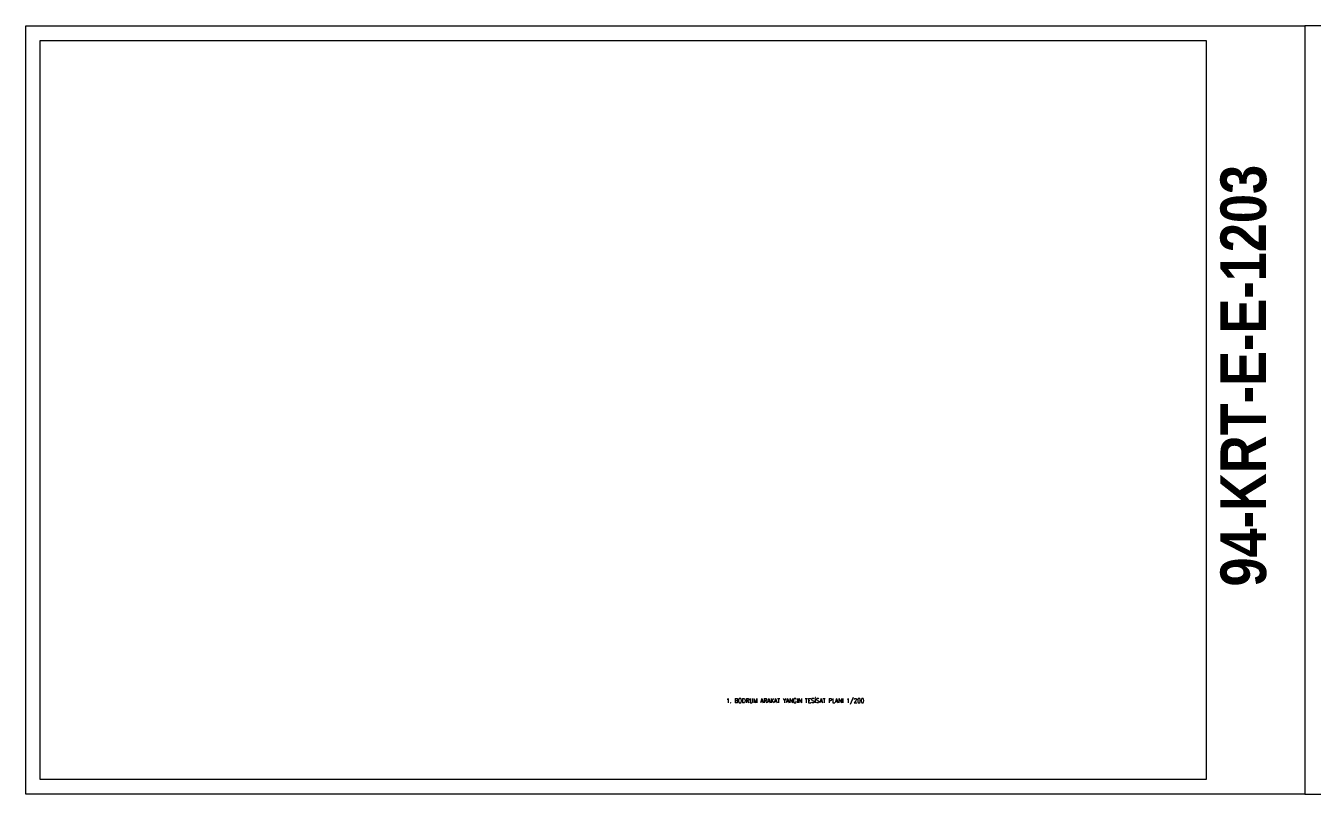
# Model space of a CAD drawing. Header units: metres. Extents: x -19121 to 152404, y -12107 to 46241.
# Drawn here: x 74301 to 102461, y 29421 to 46241 of the extents above; entities that cross this region are included whole.
import ezdxf

# ---------------------------------------------------------------- set-up
doc = ezdxf.new("R2010")
doc.units = ezdxf.units.M
doc.header["$LTSCALE"] = 50
doc.header["$MEASUREMENT"] = 0
doc.layers.add('40A', color=9, linetype='Continuous', lineweight=9)
doc.layers.add('E-YAZI', color=7, linetype='Continuous', lineweight=30)
doc.styles.add('E-YAZI', font='txttw.shx', dxfattribs={"height": 200})
doc.styles.add('MuuM_TEXT-BOLD', font='ARIALNB.TTF')

msp = doc.modelspace()

# ---------------------------------------------------------------- linework, layer by layer
at = {"layer": '40A'}
for points in [[(102301, 29421), (74301, 29421), (74301, 46241), (102301, 46241)], [(102301, 46241), (102301, 29421), (130281, 29421), (130281, 46241)], [(74621, 45921), (100142, 45921), (100142, 29741), (74621, 29741)]]:
    msp.add_lwpolyline(points, close=True, dxfattribs=at)

# ---------------------------------------------------------------- texts
at = {"layer": '40A', "style": 'MuuM_TEXT-BOLD'}
msp.add_text('94-KRT-E-E-1203', height=1000, rotation=90, dxfattribs=at).set_placement((101452, 33968))
at = {"layer": 'E-YAZI', "color": 4, "style": 'E-YAZI', "width": 0.9}
msp.add_text('1. BODRUM ARAKAT YANGIN TESİSAT PLANI 1/200', height=100, dxfattribs=at).set_placement((89635, 31420))

doc.saveas('drawing.dxf')
